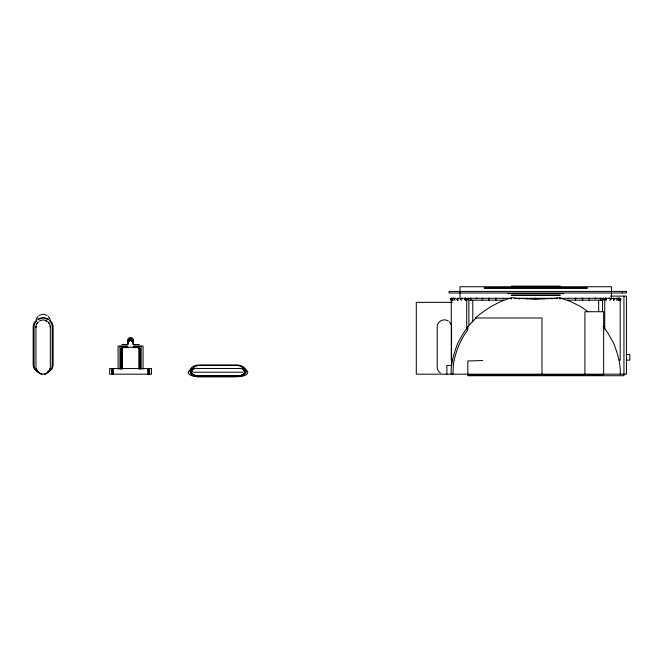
<?xml version="1.0" encoding="UTF-8"?>
<svg xmlns="http://www.w3.org/2000/svg" width="663" height="663" viewBox="0 0 663 663"><rect width="100%" height="100%" fill="white"/><g stroke="black" fill="none" stroke-linecap="round" stroke-linejoin="round"><path stroke-width="0.99" d="M535.696 298.764L535.729 298.292L535.762 298.764M451.155 374.172C450.674 363.39 454.089 353.064 457.818 343.111C462.658 333.895 468.211 324.729 476.316 317.967M452.92 374.172L453.5 363.539C455.788 351.473 460.221 339.746 467.813 329.983L467.813 326.702M519.212 298.764L519.311 298.292L519.477 298.764M543.875 298.764L543.975 298.292L544.074 298.764M552.047 298.764L552.146 298.292L551.981 298.764M127.76 342.605L127.901 341.312M127.76 343.533L127.901 342.232M133.246 343.277L133.246 341.312M133.246 343.591L133.387 342.605M511.132 298.764L511.297 298.292L511.529 298.764M519.146 298.764L519.311 298.292L519.411 298.764M559.986 298.764L560.152 298.292L560.384 298.764L560.152 298.292L559.92 298.764M190.654 372.076L191.027 373.882L193.439 375.283M245.484 372.689L243.561 374.893L238.929 375.805M127.901 341.619C128.108 336.622 134.755 338.868 133.387 343.219M127.901 342.547L129.094 340.036M127.901 343.161C127.719 339.315 133.429 339.315 133.246 343.161M127.901 343.475L128.183 342.489M132.965 342.721C136.064 335.818 125.083 335.818 128.183 342.721M511.065 298.764L511.297 298.292L511.463 298.764M567.702 298.764L568.1 298.416L567.636 298.764M495.758 298.764L496.057 298.292L496.355 298.764M191.698 370.783C190.115 372.739 192.469 374.868 194.342 375.333M244.722 372.946L243.653 374.297L240.429 375.681M191.599 371.786L191.988 371.139M128.183 340.633C128.987 338.387 132.161 338.387 132.965 340.633M128.183 341.561C129.509 338.196 133.868 340.45 133.387 343.533M128.622 341.52L129.807 340.542M128.622 341.826L129.807 340.857M244.581 374.247C250.249 368.918 240.288 364.161 235.489 365.015L200.516 365.015C186.527 364.377 186.527 377.529 200.516 376.882L235.489 376.882L239.674 376.435L243.222 375.15M244.025 373.766L241.498 375.308M244.017 374.363L244.647 373.766M475.918 317.536C486.534 308.461 498.717 301.209 512.308 297.637L515.441 298.168A22.21 5.37 -13.1 0 0 521.474 298.516L535.729 299.344L549.983 298.524A22.21 5.37 13.1 0 0 556.008 298.168L559.133 297.637L570.047 301.309L580.457 306.439L588.114 311.759M575.393 298.292A0.936 0.414 90 0 1 575.757 298.764A0.936 0.414 -90 0 0 575.393 298.292L575.094 298.764A0.936 0.414 -90 0 1 575.393 298.292L575.691 298.764M242.003 374.802L242.815 374.28M190.132 370.103C184.753 372.78 191.847 376.907 195.212 375.962M39.15 315.431L43.145 314.221L47.131 315.431M37.592 319.027L43.145 317.345L48.697 319.027M38.114 319.491L43.145 317.967L48.175 319.491M39.15 321.049L43.145 319.839L47.131 321.049M45.415 373.717L46.435 373.17M45.648 373.675L47.131 372.962M193.928 367.857C185.491 370.227 193.24 378.101 198.958 376.435L237.056 376.435C242.766 378.101 250.523 370.227 242.086 367.857M242.119 375.308L243.164 374.885M44.297 374.056L45.532 373.7M44.421 374.048L46.609 373.484M46.965 373.41L43.145 374.172L39.316 373.41M239.227 375.606L236.119 376.012M239.873 375.548L196.14 375.548M239.078 375.896C247.921 375.954 245.675 367.435 237.992 368.471L198.022 368.471C193.571 367.203 187.372 373.252 193.894 375.308M240.304 375.631L237.677 375.888M239.641 375.822L240.934 375.631M482.631 360.531L467.813 360.979L467.813 375.73L623.941 375.73L623.941 296.104M234.569 376.468L201.444 376.468M236.335 375.589L199.671 375.589M237.677 375.962L239.393 375.896M240.802 375.962C244.166 376.907 251.252 372.78 245.882 370.103M511.372 286.118L560.086 286.118M484.189 287.676L587.261 287.676M484.189 288.306L587.261 288.306M507.626 293.61L563.832 293.61M511.372 295.018L560.086 295.018M511.372 295.483L560.086 295.483M610.499 296.104L626.436 296.104L626.436 374.172L416.289 374.172L416.289 302.353L452.307 302.353M461.506 298.292L465.757 298.292M511.297 298.292L467.813 298.292L467.813 300.041M514.115 298.292L557.334 298.292M559.39 298.292L603.645 298.292L603.645 300.041M605.7 298.292L609.943 298.292M468.758 299.228L466.719 299.228L466.719 329.005M602.692 299.228L604.731 299.228L604.731 329.005M503.822 300.165L468.84 300.165L468.907 324.895M567.627 300.165L602.609 300.165M475.528 317.967L541.969 317.967L541.969 374.172M121.835 344.495L128.307 344.495M132.84 344.495L139.313 344.495M127.337 346.045L118.08 346.045L118.08 369.15M133.81 346.045L143.067 346.045L143.067 369.15M127.826 346.351L119.953 346.351L119.953 369.018M133.321 346.351L141.194 346.351L141.194 369.018M121.835 347.586L128.307 347.586M132.84 347.586L139.313 347.586M122.431 347.893L122.141 369.117M122.191 348.208L120.898 348.208L120.898 369.175M138.957 348.208L140.258 348.208L140.258 369.175M626.162 354.498L626.726 354.498M627.215 354.498L629.85 354.498L629.85 360.117L627.215 360.117M452.887 360.117L451.263 360.117L451.263 300.264M619.159 360.117L620.195 360.117L620.187 300.264M626.162 360.117L626.726 360.117M451.569 365.429L446.887 365.429L446.887 374.172M192.941 372.216L243.072 372.216M467.813 374.794L603.645 374.794L603.645 311.718L584.907 311.718L584.907 374.172M198.022 375.962L237.992 375.962M198.336 375.888L194.574 375.573M196.621 375.896L198.336 375.962M199.894 376.012L196.787 375.606M195.701 375.631L196.994 375.822M195.079 375.631L196.372 375.822M195.27 375.681L196.936 375.896M130.578 339.473L131.34 339.613M195.585 375.681L191.997 374.363L190.969 373.128M39.681 373.484L41.926 374.048L39.324 373.012M194.516 375.308L191.599 373.128M448.379 321.049C445.619 319.176 441.657 319.566 439.312 321.945A7.185 7.185 0 0 0 437.207 327.025L437.207 366.987A7.185 7.185 0 0 0 439.312 372.067L440.398 372.962M45.888 321.008L47.131 321.671M38.802 372.855L40.393 373.625M131.34 340.542L132.525 341.52M131.34 340.857L132.525 341.826M495.883 300.041L496.057 300.165A0.936 0.414 -90 0 1 495.849 300.041M243.387 370.542L244.025 371.139M243.653 370.136L244.722 371.487M132.053 340.036L133.246 342.232M603.131 326.295L607.606 332.602L613.64 343.111C617.361 353.064 620.775 363.39 620.295 374.172M132.965 342.489L133.246 343.475M244.233 370.7C243.893 366.879 239.418 365.396 236.119 365.396L199.894 365.396C196.372 365.272 191.035 367.418 191.93 371.736M127.76 342.29L127.901 343.591M527.574 298.764L527.475 298.292L527.508 298.764M622.375 291.422L622.375 292.988M618.264 299.228L618.264 300.165A0.936 0.92 90 0 0 619.167 299.394A0.936 0.92 90 0 0 618.579 298.35A0.936 0.92 90 0 0 617.46 298.764A0.936 0.92 -89.9 0 1 619.06 298.764A0.936 0.936 0 0 1 620.344 298.425A0.936 0.936 0 0 1 620.692 299.701A0.936 0.936 0 0 1 619.408 300.041M611.452 299.088L611.452 286.739L460.006 286.739L460.006 299.088M602.551 300.256L602.551 311.552M598.664 300.264L598.664 311.618M472.785 300.264L472.785 321.936M451.569 365.968L451.569 327.025A7.185 7.185 0 0 0 449.473 321.945M149.623 368.553L149.623 374.172M148.686 368.553L148.686 374.172M147.75 368.553L147.75 374.172M139.313 369.001L139.313 347.279L121.835 347.279L121.835 369.001M139.006 347.893L139.006 369.117M113.398 368.553L113.398 374.172M112.461 368.553L112.461 374.172M111.525 368.553L111.525 374.172M48.217 372.067A7.185 7.185 0 0 0 50.322 366.987L50.322 327.025A7.185 7.185 0 0 0 48.217 321.945M38.064 372.067A7.185 7.185 0 0 1 35.959 366.987L35.959 327.025A7.185 7.185 0 0 1 38.064 321.945M49.882 368.645A6.87 6.87 0 0 1 49.493 369.929M48.855 371.123A6.87 6.87 0 0 1 48.001 372.158M38.288 372.158A6.87 6.87 0 0 1 36.407 368.645M48.076 371.537A5.934 5.934 0 0 1 47.338 372.432M38.951 372.432A5.934 5.934 0 0 1 38.205 371.537M49.203 370.128A6.555 6.555 0 0 1 47.777 372.25M38.504 372.25A6.555 6.555 0 0 1 37.087 370.128M35.959 327.646A7.185 7.185 0 0 1 36.1 326.246M37.169 323.652A7.185 7.185 0 0 1 38.064 322.566M48.217 322.566A7.185 7.185 0 0 1 49.112 323.652M50.189 326.246A7.185 7.185 0 0 1 50.322 327.646M49.543 371.52A9.058 9.058 0 0 0 52.195 365.114L52.195 327.025A9.058 9.058 0 0 0 49.543 320.619M36.738 371.52A9.058 9.058 0 0 1 34.086 365.114L34.086 327.025A9.058 9.058 0 0 1 36.738 320.619M50.355 369.349A7.807 7.807 0 0 1 49.634 370.7M37.625 371.885A7.807 7.807 0 0 1 35.926 369.349M51.449 369.73A9.995 9.995 0 0 0 53.131 364.178L53.131 327.331A9.995 9.995 0 0 0 51.449 321.779M34.832 369.73A9.995 9.995 0 0 1 33.15 364.178L33.15 327.331A9.995 9.995 0 0 1 34.832 321.779M35.959 321.398A7.185 7.185 0 0 1 38.064 316.326M48.217 316.326A7.185 7.185 0 0 1 50.322 321.398M467.001 299.701A0.936 0.936 0 0 1 467.34 298.416A0.936 0.936 0 0 1 468.625 298.764M602.833 298.764A0.936 0.936 0 0 1 604.109 298.416A0.936 0.936 0 0 1 604.449 299.701M534.917 298.764A0.936 0.936 0 0 1 536.541 298.764M588.62 298.764A0.936 0.564 -90 0 1 589.598 298.764M589.39 300.041A0.936 0.564 -90 0 1 589.109 300.165M588.686 298.764A0.936 0.489 90 0 1 589.109 298.292M595.78 298.764A0.936 0.63 -90 0 0 594.686 298.764A0.936 0.564 -90 0 1 595.722 298.764A0.936 0.564 90 0 0 594.744 298.764A0.936 0.63 90 0 1 595.233 298.292M600.429 300.041A0.936 0.696 90 0 0 601.126 300.041A0.936 0.696 -90 0 1 600.777 300.165M609.562 300.041A0.936 0.762 90 0 0 609.943 300.165A0.936 0.812 -90 0 0 610.747 299.394A0.936 0.812 -90 0 0 610.217 298.35A0.936 0.812 -90 0 0 609.239 298.764A0.936 0.762 90 0 1 610.598 298.764M616.259 298.292A0.936 0.895 -90 0 1 617.154 299.228A0.936 0.895 -90 0 1 616.259 300.165M615.479 298.764A0.936 0.895 90 0 1 617.029 298.764M618.264 300.165A0.936 0.895 90 0 0 619.143 299.394A0.936 0.895 90 0 0 618.571 298.35A0.936 0.895 90 0 0 617.485 298.764A0.936 0.895 -90 0 1 619.035 298.764M619.474 298.292A0.936 0.92 -89.9 0 1 620.394 299.228A0.936 0.92 -89.9 0 1 619.474 300.165A0.936 0.92 90 0 0 619.938 300.041M620.27 299.701A0.936 0.92 90 0 0 619.938 298.416A0.936 0.92 90 0 0 618.678 298.764A0.936 0.936 0 0 1 620.286 298.764A0.936 0.936 0 0 1 619.474 300.165M496.421 298.764A0.936 0.414 90 0 0 495.692 298.764A0.936 0.414 -90 0 1 496.057 298.292M482.341 300.165A0.936 0.489 90 0 1 482.092 300.041M481.91 298.764A0.936 0.489 90 0 1 482.763 298.764M475.669 298.764A0.936 0.63 90 0 1 476.772 298.764A0.936 0.564 90 0 0 475.736 298.764A0.936 0.564 -90 0 1 476.714 298.764A0.936 0.63 -90 0 0 476.225 298.292M470.672 300.165A0.936 0.696 90 0 1 470.324 300.041A0.936 0.63 -90 0 0 470.995 300.041M460.802 298.764A0.936 0.812 -90 0 1 462.219 298.764A0.936 0.812 90 0 0 460.802 298.764A0.936 0.812 90 0 0 461.506 300.165A0.936 0.812 -90 0 0 461.92 300.041M454.42 298.764A0.936 0.895 -90 0 1 455.97 298.764M452.415 298.764A0.936 0.895 90 0 1 453.964 298.764A0.936 0.895 -90 0 0 452.887 298.35A0.936 0.92 -90 0 0 452.282 299.394A0.936 0.92 -90 0 0 453.194 300.165A0.936 0.895 -90 0 1 452.307 299.394A0.936 0.895 -90 0 1 452.887 298.35A0.936 0.92 -90 0 1 453.989 298.764A0.936 0.92 89.9 0 0 452.39 298.764A0.936 0.936 0 0 0 451.105 298.425A0.936 0.936 0 0 0 450.765 299.701A0.936 0.936 0 0 0 452.042 300.041M451.18 299.701A0.936 0.92 -90 0 1 451.52 298.416A0.936 0.92 -90 0 1 452.779 298.764A0.936 0.936 0 0 0 451.163 298.764A0.936 0.936 0 0 0 451.975 300.165A0.936 0.92 -90 0 1 451.52 300.041M451.975 300.165A0.936 0.92 89.9 0 1 451.055 299.228A0.936 0.92 89.9 0 1 451.975 298.292M455.199 300.165A0.936 0.862 90 0 1 454.337 299.228A0.936 0.862 90 0 1 455.199 298.292M482.341 298.292A0.936 0.564 -90 0 1 482.83 298.764M527.458 298.416L527.499 298.416M543.958 298.416L543.991 298.416M503.391 298.416L503.822 298.764L503.35 298.416M575.567 300.041L575.393 300.165A0.936 0.414 90 0 0 575.608 300.041M626.436 291.422L449.075 291.422L449.075 292.988L626.436 292.988L626.436 291.422M151.496 368.553L109.652 368.553L109.652 374.172L151.496 374.172L151.496 368.553M582.479 298.292A0.936 0.489 90 0 0 582.056 298.764A0.936 0.489 -90 0 1 582.479 298.292A0.936 0.489 -90 0 1 582.901 298.764A0.936 0.489 90 0 0 582.479 298.292M582.479 300.165A0.936 0.489 90 0 0 582.727 300.041A0.936 0.489 -90 0 1 582.479 300.165M601.382 298.764A0.936 0.696 90 0 0 600.172 298.764A0.936 0.696 -90 0 1 601.382 298.764M605.932 298.35A0.936 0.696 -90 0 0 605.087 298.764A0.936 0.696 90 0 1 606.305 298.764A0.936 0.762 90 0 1 605.7 300.165A0.936 0.696 -90 0 0 606.388 299.394A0.936 0.696 -90 0 0 605.932 298.35M606.355 298.764A0.936 0.762 90 0 0 605.037 298.764A0.936 0.762 -90 0 1 606.355 298.764M613.764 298.35A0.936 0.862 -90 0 0 612.728 298.764A0.936 0.862 90 0 1 613.764 298.35A0.936 0.862 90 0 1 614.319 299.394A0.936 0.862 90 0 1 613.474 300.165A0.936 0.862 -90 0 0 614.319 299.394A0.936 0.862 -90 0 0 613.764 298.35M488.73 300.041A0.936 0.489 90 0 0 488.971 300.165A0.936 0.489 -90 0 1 488.73 300.041M488.971 298.292A0.936 0.489 90 0 0 488.548 298.764A0.936 0.489 -90 0 1 488.971 298.292A0.936 0.489 90 0 1 489.402 298.764A0.936 0.489 -90 0 0 488.971 298.292M471.277 298.764A0.936 0.696 90 0 0 470.067 298.764A0.936 0.63 -90 0 1 471.227 298.764M465.07 299.394A0.936 0.696 90 0 0 465.757 300.165A0.936 0.762 -90 0 1 465.003 299.394A0.936 0.762 -90 0 1 465.492 298.35A0.936 0.762 -90 0 1 466.412 298.764A0.936 0.696 -90 0 0 465.153 298.764A0.936 0.762 90 0 1 466.412 298.764A0.936 0.696 90 0 0 465.517 298.35A0.936 0.696 90 0 0 465.07 299.394M457.18 299.394A0.936 0.812 90 0 0 457.976 300.165A0.936 0.812 -90 0 1 457.18 299.394A0.936 0.812 90 0 1 457.702 298.35A0.936 0.812 -90 0 1 458.688 298.764A0.936 0.812 90 0 0 457.702 298.35A0.936 0.812 -90 0 0 457.18 299.394"/></g></svg>
